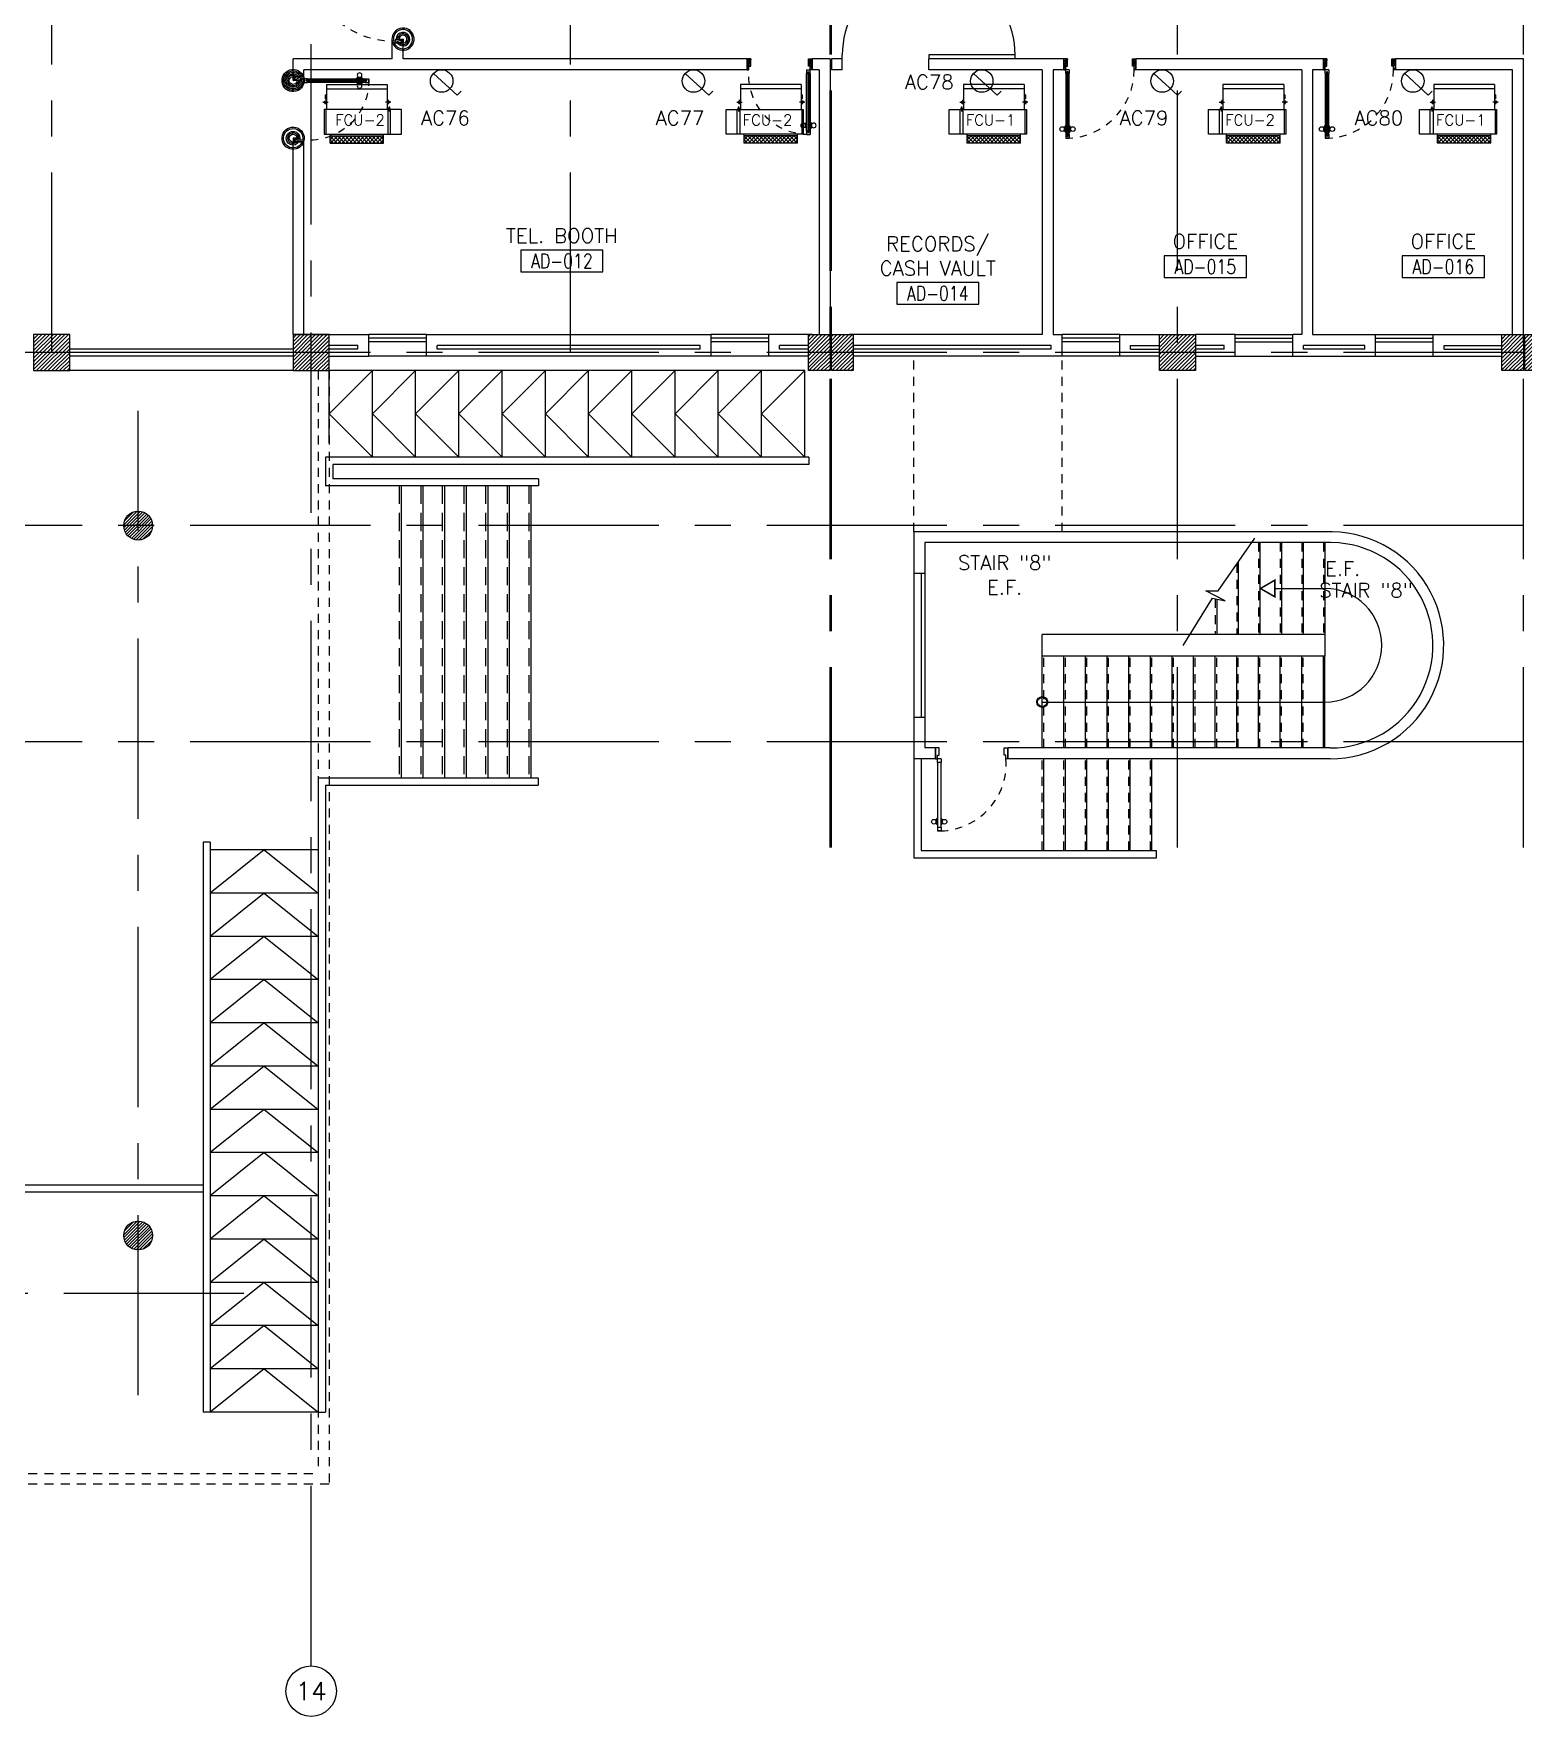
# Model space of a CAD drawing. Extents: x 417866.9 to 417960.2, y 43448 to 43538.2.
# Drawn here: x 417894.85 to 417915.52, y 43447.95 to 43471.3 of the extents above; entities that cross this region are included whole.
import ezdxf
from ezdxf.enums import TextEntityAlignment as Align

# ---------------------------------------------------------------- set-up
doc = ezdxf.new("R2010")
doc.units = 0
doc.header["$MEASUREMENT"] = 0
for name, pattern in [('CENTERX2', [4, 2.5, -0.5, 0.5, -0.5]), ('HIDDEN', [0.375, 0.25, -0.125]), ('HIDDEN2', [0.1875, 0.125, -0.0625])]:
    doc.linetypes.add(name, pattern=pattern)
doc.layers.get('0').update_dxf_attribs({"color": 11, "linetype": 'CONTINUOUS'})
for name, color, linetype in [('AX-CR', 11, 'CONTINUOUS'), ('AX-TXT', 11, 'CONTINUOUS'), ('AXES', 11, 'CENTERX2'), ('CANOPY-LN', 11, 'CONTINUOUS'), ('COL', 11, 'CONTINUOUS'), ('DOOR', 11, 'CONTINUOUS'), ('E-SOCKETS', 4, 'CONTINUOUS'), ('FCU', 7, 'CONTINUOUS'), ('Handrail', 11, 'CONTINUOUS'), ('HAT', 11, 'CONTINUOUS'), ('HIDDEN', 11, 'HIDDEN2'), ('INSUL', 11, 'CONTINUOUS'), ('Ramb', 11, 'CONTINUOUS'), ('RM-BOX', 11, 'CONTINUOUS'), ('RM-NAME', 11, 'CONTINUOUS'), ('RM-NO', 11, 'CONTINUOUS'), ('SCD', 2, 'CONTINUOUS'), ('SHAFT', 11, 'CONTINUOUS'), ('Step', 11, 'CONTINUOUS'), ('STR', 11, 'CONTINUOUS'), ('WALL', 11, 'CONTINUOUS'), ('WIN', 11, 'CONTINUOUS')]:
    doc.layers.add(name, color=color, linetype=linetype)
doc.styles.add('ROMANS', font='ROMANS.shx', dxfattribs={"width": 0.6})

# ---------------------------------------------------------------- blocks, each defined once
blk = doc.blocks.new('COL50')
at = {"layer": 'COL'}
blk.add_lwpolyline([(-250, 250), (-250, -250), (250, -250), (250, 250)], close=True, dxfattribs=at)
blk = doc.blocks.new('*X59')
at = {"color": 0}
for p, q in [((84179, 10675), (84665, 11161)), ((84179, 10729), (84612, 11161)), ((84179, 10782), (84559, 11161)), ((84179, 10835), (84506, 11161)), ((84179, 10888), (84453, 11161)), ((84179, 10941), (84400, 11161)), ((84179, 10994), (84347, 11161)), ((84179, 11047), (84294, 11161)), ((84179, 11100), (84240, 11161)), ((84179, 11153), (84187, 11161)), ((84218, 10661), (84679, 11122)), ((84271, 10661), (84679, 11069)), ((84324, 10661), (84679, 11016)), ((84377, 10661), (84679, 10963)), ((84430, 10661), (84679, 10910)), ((84483, 10661), (84679, 10857)), ((84536, 10661), (84679, 10804)), ((84589, 10661), (84679, 10751)), ((84642, 10661), (84679, 10698))]:
    blk.add_line(p, q, dxfattribs=at)
blk = doc.blocks.new('*X98')
at = {"color": 0}
for p, q in [((203889, 10689), (204360, 11161)), ((203889, 10742), (204307, 11161)), ((203889, 10795), (204254, 11161)), ((203889, 10848), (204201, 11161)), ((203889, 10901), (204148, 11161)), ((203889, 10954), (204095, 11161)), ((203889, 11008), (204042, 11161)), ((203889, 11061), (203989, 11161)), ((203889, 11114), (203936, 11161)), ((203913, 10661), (204389, 11136)), ((203966, 10661), (204389, 11083)), ((204019, 10661), (204389, 11030)), ((204072, 10661), (204389, 10977)), ((204125, 10661), (204389, 10924)), ((204178, 10661), (204389, 10871)), ((204231, 10661), (204389, 10818)), ((204285, 10661), (204389, 10765)), ((204338, 10661), (204389, 10712))]:
    blk.add_line(p, q, dxfattribs=at)
blk = doc.blocks.new('*X124')
at = {"color": 0}
for p, q in [((215909, 10671), (216399, 11161)), ((215909, 10724), (216346, 11161)), ((215909, 10777), (216293, 11161)), ((215909, 10830), (216240, 11161)), ((215909, 10883), (216187, 11161)), ((215909, 10936), (216134, 11161)), ((215909, 10989), (216081, 11161)), ((215909, 11042), (216028, 11161)), ((215909, 11095), (215974, 11161)), ((215909, 11148), (215921, 11161)), ((215952, 10661), (216409, 11118)), ((216005, 10661), (216409, 11065)), ((216058, 10661), (216409, 11012)), ((216111, 10661), (216409, 10959)), ((216164, 10661), (216409, 10906)), ((216217, 10661), (216409, 10853)), ((216270, 10661), (216409, 10800)), ((216323, 10661), (216409, 10747)), ((216376, 10661), (216409, 10694))]:
    blk.add_line(p, q, dxfattribs=at)
blk = doc.blocks.new('DOOR100')
at = {"layer": 'DOOR', "color": 7, "linetype": 'ByBlock'}
for p, q in [((-91, 1205), (-91, 1140)), ((-82, 1205), (-91, 1205)), ((-82, 1128), (-82, 1218)), ((-75, 1218), (-82, 1218)), ((-82, 1205), (-82, 1140)), ((-75, 1250), (-75, 1300)), ((-75, 1300), (-25, 1300)), ((-25, 1300), (-75, 1300)), ((-58, 1250), (-75, 1250)), ((-58, 1250), (-58, 1270)), ((-42, 1270), (-58, 1270)), ((-42, 1250), (-42, 1270)), ((-25, 1250), (-42, 1250)), ((-25, 1250), (-25, 1300)), ((-25, 1218), (-18, 1218)), ((-18, 1128), (-18, 1218)), ((-18, 1205), (-18, 1140)), ((-18, 1205), (-9, 1205)), ((-9, 1205), (-9, 1140)), ((-82, 1140), (-91, 1140)), ((-75, 1128), (-82, 1128)), ((-25, 1128), (-18, 1128)), ((-18, 1140), (-9, 1140)), ((-1200, 0), (-1200, 150)), ((-1200, 150), (-1175, 150)), ((-1200, 150), (-1200, 0)), ((-1150, 0), (-1200, 114)), ((-1150, 0), (-1200, 40)), ((-1150, 0), (-1200, 0)), ((-1175, 150), (-1175, 100)), ((-1175, 100), (-1150, 100)), ((-1150, 0), (-1163, 100)), ((-1150, 100), (-1150, 0)), ((-75, 200), (-58, 200)), ((-75, 150), (-75, 200)), ((-75, 150), (-25, 150)), ((-58, 200), (-58, 180)), ((-58, 180), (-42, 180)), ((-50, 0), (0, 114)), ((-50, 100), (-50, 0)), ((-50, 0), (-37, 100)), ((-25, 100), (-50, 100)), ((-50, 0), (0, 40)), ((-50, 0), (0, 0)), ((-42, 200), (-25, 200)), ((-42, 180), (-42, 200)), ((-25, 200), (-25, 150)), ((0, 150), (-25, 150)), ((-25, 150), (-25, 100)), ((0, 0), (0, 150)), ((0, 150), (0, 0))]:
    blk.add_line(p, q, dxfattribs=at)
at = {"layer": 'DOOR', "linetype": 'ByBlock'}
for p, q in [((-75, 1250), (-75, 200)), ((-58, 200), (-58, 1250)), ((-42, 200), (-42, 1250)), ((-25, 200), (-25, 1250))]:
    blk.add_line(p, q, dxfattribs=at)
at = {"layer": 'DOOR', "color": 7, "linetype": 'ByBlock'}
for centre in [(-124, 1173), (24, 1173)]:
    blk.add_circle(centre, 32.4, dxfattribs=at)
at = {"layer": 'DOOR', "linetype": 'HIDDEN', "ltscale": 0.5}
blk.add_arc((-25, 150), 1150, 90, 180, dxfattribs=at)
at = {"layer": 'DOOR', "color": 7, "linetype": 'ByBlock'}
for centre, radius, start, end in [((-1150, 0), 154, 103.7142, 108.8947), ((-1150, 0), 134, 100.72, 111.8402), ((-1150, 0), 94.4, 90, 121.9818), ((-1150, 0), 74.4, 90, 132.2236), ((-1150, 0), 54.4, 90, 156.7926), ((-1150, 0), 34.4, 90, 180), ((-1150, 0), 14.4, 90, 180), ((-50, 0), 94.4, 58.0182, 90), ((-50, 0), 74.4, 47.7764, 90), ((-50, 0), 54.4, 23.2074, 90), ((-50, 0), 34.4, 0, 90), ((-50, 0), 14.4, 0, 90), ((-50, 0), 134, 68.1598, 79.28), ((-50, 0), 114, 64.0838, 77.3774), ((-50, 0), 154, 71.1053, 76.2858)]:
    blk.add_arc(centre, radius, start, end, dxfattribs=at)
blk = doc.blocks.new('A$C49F1192B')
at = {"layer": 'DOOR', "color": 0, "linetype": 'ByBlock', "xscale": -1, "rotation": 270}
blk.add_blockref('DOOR100', (0, 1200), dxfattribs=at)
blk = doc.blocks.new('RM1')
at = {"layer": 'RM-BOX'}
blk.add_lwpolyline([(570, -200), (-570, -200), (-570, -500), (570, -500)], close=True, dxfattribs=at)
at = {"layer": 'RM-NAME', "style": 'ROMANS'}
for tag, p in [('ROOMNAME1', (0, 324)), ('ROOMNAME2', (0, 0))]:
    blk.add_attdef(tag, text='', height=200, dxfattribs=at).set_placement(p, align=Align.MIDDLE)
at = {"layer": 'RM-NO', "style": 'ROMANS', "width": 0.8}
blk.add_attdef('ROOMNO', text='', height=200, dxfattribs=at).set_placement((0, -350), align=Align.MIDDLE)
blk = doc.blocks.new('A$C54856EB4')
at = {"layer": 'DOOR'}
for p, q in [((1200, 50), (0, 50)), ((0, 50), (0, 0)), ((0, 0), (1200, 0)), ((1200, 0), (1200, 50))]:
    blk.add_line(p, q, dxfattribs=at)
blk = doc.blocks.new('DOOR90')
at = {"layer": 'DOOR', "color": 7, "linetype": 'ByBlock'}
for p, q in [((-150, 0), (0, 0)), ((-150, 0), (-150, -25)), ((0, -50), (-114, 0)), ((0, -50), (-40, 0)), ((0, -50), (0, 0)), ((-1000, -25), (-1050, -25)), ((-1050, -75), (-1050, -25)), ((-1050, -25), (-1050, -75)), ((-1000, -75), (-1050, -75)), ((-1000, -42), (-1020, -42)), ((-1020, -42), (-1020, -58)), ((-1000, -58), (-1020, -58)), ((-1000, -25), (-1000, -42)), ((-1000, -58), (-1000, -75)), ((-878, -18), (-968, -18)), ((-968, -25), (-968, -18)), ((-968, -75), (-968, -82)), ((-878, -82), (-968, -82)), ((-955, -9), (-890, -9)), ((-955, -18), (-955, -9)), ((-955, -18), (-890, -18)), ((-955, -82), (-890, -82)), ((-955, -82), (-955, -91)), ((-955, -91), (-890, -91)), ((-890, -18), (-890, -9)), ((-890, -82), (-890, -91)), ((-878, -25), (-878, -18)), ((-878, -75), (-878, -82)), ((-200, -25), (-150, -25)), ((-200, -42), (-200, -25)), ((-180, -42), (-200, -42)), ((-200, -58), (-180, -58)), ((-200, -75), (-200, -58)), ((-150, -75), (-200, -75)), ((-180, -58), (-180, -42)), ((-150, -25), (-100, -25)), ((-150, -75), (-150, -25)), ((-100, -25), (-100, -50)), ((0, -50), (-100, -37)), ((-100, -50), (0, -50)), ((-150, -875), (-100, -875)), ((-150, -900), (-150, -875)), ((-150, -900), (0, -900)), ((0, -900), (-150, -900)), ((0, -850), (-114, -900)), ((-100, -875), (-100, -850)), ((0, -850), (-100, -863)), ((-100, -850), (0, -850)), ((0, -850), (-40, -900)), ((0, -850), (0, -900))]:
    blk.add_line(p, q, dxfattribs=at)
at = {"layer": 'DOOR', "linetype": 'ByBlock'}
for p, q in [((-200, -25), (-1000, -25)), ((-200, -42), (-1000, -42)), ((-200, -58), (-1000, -58)), ((-1000, -75), (-200, -75))]:
    blk.add_line(p, q, dxfattribs=at)
at = {"layer": 'DOOR', "color": 7, "linetype": 'ByBlock'}
for centre in [(-923, 24), (-923, -124)]:
    blk.add_circle(centre, 32.4, dxfattribs=at)
for centre, radius, start, end in [((0, -50), 154, 161.1053, 166.2858), ((0, -50), 94.4, 148.0182, 180), ((0, -50), 134, 158.1598, 169.28), ((0, -50), 114, 154.0838, 167.3774), ((0, -50), 74.4, 137.7764, 180), ((0, -50), 54.4, 113.2074, 180), ((0, -50), 34.4, 90, 180), ((0, -50), 14.4, 90, 180), ((0, -850), 154, 193.7142, 198.8947), ((0, -850), 134, 190.72, 201.8402), ((0, -850), 94.4, 180, 211.9818), ((0, -850), 74.4, 180, 222.2236), ((0, -850), 54.4, 180, 246.7926), ((0, -850), 34.4, 180, 270), ((0, -850), 14.4, 180, 270)]:
    blk.add_arc(centre, radius, start, end, dxfattribs=at)
at = {"layer": 'DOOR', "linetype": 'HIDDEN', "ltscale": 0.5}
blk.add_arc((-222, -50), 828, 178.2701, 275.003, dxfattribs=at)
blk = doc.blocks.new('AXU')
at = {"layer": 'AX-CR'}
blk.add_circle((0, 350), 350, dxfattribs=at)
at = {"layer": 'AX-TXT', "style": 'ROMANS'}
blk.add_attdef('AX', text='', height=250, dxfattribs=at).set_placement((0, 350), align=Align.MIDDLE)
blk = doc.blocks.new('C-300')
at = {"layer": 'HAT', "linetype": 'ByBlock', "ltscale": 0.3}
h = blk.add_hatch(dxfattribs=at)
h.set_pattern_fill('ANSI31', color=8, scale=300, style=0)
h.set_pattern_definition([(45, (-258496.182, -82361.005), (-26.5165043, 26.5165043), [])])
h.paths.add_polyline_path([(300, 500), (0, 500), (0, 250), (300, 250)])
h.paths.add_polyline_path([(300, 250), (0, 250), (0, 0), (300, 0)])
at = {"layer": 'COL'}
blk.add_lwpolyline([(0, 500), (300, 500), (300, 0), (0, 0)], close=True, dxfattribs=at)
blk = doc.blocks.new('C-300A')
at = {"layer": 'SHAFT', "color": 6, "linetype": 'ByBlock', "ltscale": 0.3}
for p in [(-300, 0), (20, 0)]:
    blk.add_blockref('C-300', p, dxfattribs=at)
blk = doc.blocks.new('DOOR1000')
at = {"layer": 'DOOR', "color": 7, "linetype": 'ByBlock'}
for p, q in [((-150, 0), (0, 0)), ((-150, 0), (-150, -25)), ((0, -50), (-114, 0)), ((0, -50), (-40, 0)), ((0, -50), (0, 0)), ((-1100, -25), (-1100, -75)), ((-1100, -75), (-1100, -25)), ((-1050, -25), (-1100, -25)), ((-1050, -75), (-1100, -75)), ((-1070, -42), (-1070, -58)), ((-1050, -42), (-1070, -42)), ((-1050, -58), (-1070, -58)), ((-1050, -25), (-1050, -42)), ((-1050, -58), (-1050, -75)), ((-1018, -25), (-1018, -18)), ((-928, -18), (-1018, -18)), ((-1018, -75), (-1018, -82)), ((-928, -82), (-1018, -82)), ((-1005, -18), (-1005, -9)), ((-1005, -9), (-940, -9)), ((-1005, -18), (-940, -18)), ((-1005, -82), (-1005, -91)), ((-1005, -82), (-940, -82)), ((-1005, -91), (-940, -91)), ((-940, -18), (-940, -9)), ((-940, -82), (-940, -91)), ((-928, -25), (-928, -18)), ((-928, -75), (-928, -82)), ((-200, -25), (-150, -25)), ((-200, -42), (-200, -25)), ((-180, -42), (-200, -42)), ((-200, -58), (-180, -58)), ((-200, -75), (-200, -58)), ((-150, -75), (-200, -75)), ((-180, -58), (-180, -42)), ((-150, -25), (-100, -25)), ((-150, -75), (-150, -25)), ((-100, -25), (-100, -50)), ((0, -50), (-100, -37)), ((-100, -50), (0, -50)), ((-150, -975), (-100, -975)), ((-150, -1000), (-150, -975)), ((-150, -1000), (0, -1000)), ((0, -1000), (-150, -1000)), ((0, -950), (-114, -1000)), ((-100, -975), (-100, -950)), ((0, -950), (-100, -963)), ((-100, -950), (0, -950)), ((0, -950), (-40, -1000)), ((0, -950), (0, -1000))]:
    blk.add_line(p, q, dxfattribs=at)
at = {"layer": 'DOOR', "linetype": 'ByBlock'}
for p, q in [((-200, -25), (-1050, -25)), ((-200, -42), (-1050, -42)), ((-200, -58), (-1050, -58)), ((-1050, -75), (-200, -75))]:
    blk.add_line(p, q, dxfattribs=at)
at = {"layer": 'DOOR', "color": 7, "linetype": 'ByBlock'}
for centre in [(-973, 24), (-973, -124)]:
    blk.add_circle(centre, 32.4, dxfattribs=at)
for centre, radius, start, end in [((0, -50), 154, 161.1053, 166.2858), ((0, -50), 94.4, 148.0182, 180), ((0, -50), 134, 158.1598, 169.28), ((0, -50), 114, 154.0838, 167.3774), ((0, -50), 74.4, 137.7764, 180), ((0, -50), 54.4, 113.2074, 180), ((0, -50), 34.4, 90, 180), ((0, -50), 14.4, 90, 180), ((0, -950), 154, 193.7142, 198.8947), ((0, -950), 134, 190.72, 201.8402), ((0, -950), 94.4, 180, 211.9818), ((0, -950), 74.4, 180, 222.2236), ((0, -950), 54.4, 180, 246.7926), ((0, -950), 34.4, 180, 270), ((0, -950), 14.4, 180, 270)]:
    blk.add_arc(centre, radius, start, end, dxfattribs=at)
at = {"layer": 'DOOR', "linetype": 'HIDDEN', "ltscale": 0.5}
blk.add_arc((-150, -25), 950, 180, 270, dxfattribs=at)
blk = doc.blocks.new('STL-DR')
at = {"layer": 'DOOR', "color": 0, "linetype": 'ByBlock'}
for p, q in [((50, 0), (0, 0)), ((0, -150), (0, 0)), ((50, -100), (50, 0)), ((0, -150), (25, -150)), ((25, -100), (50, -100)), ((25, -150), (25, -100)), ((75, -150), (25, -150)), ((25, -200), (25, -150)), ((75, -200), (25, -200)), ((75, -150), (75, -200)), ((950, -100), (950, 0)), ((950, 0), (1000, 0)), ((975, -100), (950, -100)), ((975, -150), (975, -100)), ((1000, -150), (975, -150)), ((1000, 0), (1000, -150)), ((18, -990), (9, -990)), ((9, -1055), (9, -990)), ((18, -1055), (9, -1055)), ((18, -978), (18, -1068)), ((25, -978), (18, -978)), ((18, -1055), (18, -990)), ((25, -1068), (18, -1068)), ((25, -1100), (75, -1100)), ((25, -1100), (25, -1150)), ((25, -1150), (75, -1150)), ((75, -1150), (25, -1150)), ((75, -978), (82, -978)), ((75, -1068), (82, -1068)), ((75, -1100), (75, -1150)), ((82, -978), (82, -1068)), ((82, -990), (91, -990)), ((82, -1055), (82, -990)), ((82, -1055), (91, -1055)), ((91, -1055), (91, -990))]:
    blk.add_line(p, q, dxfattribs=at)
at = {"layer": 'DOOR', "linetype": 'ByBlock'}
for p, q in [((25, -200), (25, -1100)), ((75, -1100), (75, -200))]:
    blk.add_line(p, q, dxfattribs=at)
at = {"layer": 'DOOR', "color": 0, "linetype": 'ByBlock'}
for centre in [(-24, -1023), (124, -1023)]:
    blk.add_circle(centre, 32.4, dxfattribs=at)
at = {"layer": 'DOOR', "linetype": 'HIDDEN', "ltscale": 0.5}
blk.add_arc((50, -223), 928, 271.544, 4.4816, dxfattribs=at)
at = {"layer": 'WALL'}
for p, q in [((0, 0), (0, -150)), ((0, 0), (0, -150)), ((1000, 0), (1000, -150))]:
    blk.add_line(p, q, dxfattribs=at)
blk = doc.blocks.new('*X226')
at = {"color": 0}
for p, q in [((16890, -2467), (16943, -2414)), ((16890, -2520), (16990, -2420)), ((16990, -2565), (16890, -2465)), ((16890, -2573), (16990, -2473)), ((16990, -2619), (16890, -2519)), ((16890, -2626), (16990, -2526)), ((16990, -2512), (16892, -2414)), ((16990, -2459), (16945, -2414)), ((16990, -2672), (16890, -2572)), ((16890, -2679), (16990, -2579)), ((16990, -2725), (16890, -2625)), ((16890, -2732), (16990, -2632)), ((16990, -2778), (16890, -2678)), ((16890, -2785), (16990, -2685)), ((16990, -2831), (16890, -2731)), ((16890, -2838), (16990, -2738)), ((16990, -2884), (16890, -2784)), ((16890, -2891), (16990, -2791)), ((16990, -2937), (16890, -2837)), ((16890, -2944), (16990, -2844)), ((16990, -2990), (16890, -2890)), ((16890, -2997), (16990, -2897)), ((16990, -3043), (16890, -2943)), ((16890, -3050), (16990, -2950)), ((16990, -3096), (16890, -2996)), ((16890, -3103), (16990, -3003)), ((16990, -3149), (16890, -3049)), ((16944, -3155), (16890, -3102)), ((16892, -3155), (16990, -3056)), ((16945, -3155), (16990, -3109))]:
    blk.add_line(p, q, dxfattribs=at)
blk = doc.blocks.new('WHE06')
at = {"color": 2}
for p, q in [((242, 472), (242, 399)), ((689, 621), (346, 621)), ((346, 621), (346, 469)), ((689, 469), (689, 621)), ((60, -422), (60, 422)), ((212, 437), (269, 437)), ((232, 452), (232, 422)), ((232, 452), (252, 452)), ((252, 452), (252, 422)), ((305, 448), (373, 448)), ((321, 458), (321, 438)), ((321, 458), (346, 458)), ((321, 438), (346, 438)), ((346, 430), (689, 430)), ((811, 371), (689, 371)), ((711, -371), (711, 371)), ((811, -371), (811, 371)), ((142, -437), (142, -422)), ((142, -437), (197, -437)), ((197, -437), (197, -422)), ((221, -437), (269, -437)), ((232, -452), (232, -422)), ((232, -452), (252, -452)), ((242, -472), (242, -399)), ((252, -452), (252, -422)), ((346, -430), (689, -430)), ((811, -371), (689, -371))]:
    blk.add_line(p, q, dxfattribs=at)
at = {"color": 6}
for p, q in [((346, 469), (346, -451)), ((689, 469), (346, 469)), ((689, -451), (689, 469)), ((0, -422), (0, 422)), ((0, 422), (346, 422)), ((0, -422), (346, -422)), ((346, -451), (689, -451))]:
    blk.add_line(p, q, dxfattribs=at)
at = {"color": 2}
blk.add_blockref('*X226', (-16179, 2784), dxfattribs=at)

msp = doc.modelspace()

# ---------------------------------------------------------------- hatches: boundary and pattern name
at = {"layer": 'HAT'}
h = msp.add_hatch(dxfattribs=at)
h.set_pattern_fill('ANSI31', color=256, scale=0.24, style=0)
h.set_pattern_definition([(45, (417847.30438, 43429.566767), (-0.021213203, 0.021213203), [])])
h.paths.add_polyline_path([(417896.0966, 43464.4743), (417896.2966, 43464.4743), (417896.2966, 43464.6743, 0.4142136)])
h.paths.add_polyline_path([(417896.2966, 43464.6743), (417896.2966, 43464.4743), (417896.4966, 43464.4743, 0.4142136)])
h.paths.add_polyline_path([(417896.4966, 43464.4743), (417896.2966, 43464.4743), (417896.2966, 43464.2743, 0.4142136)])
h.paths.add_polyline_path([(417896.2966, 43464.4743), (417896.0966, 43464.4743, 0.4142136), (417896.2966, 43464.2743)])
h = msp.add_hatch(dxfattribs=at)
h.set_pattern_fill('ANSI31', color=256, scale=0.24, style=0)
h.set_pattern_definition([(45, (417847.30438, 43419.716767), (-0.021213203, 0.021213203), [])])
h.paths.add_polyline_path([(417896.0966, 43454.6243), (417896.2966, 43454.6243), (417896.2966, 43454.8243, 0.4142136)])
h.paths.add_polyline_path([(417896.2966, 43454.8243), (417896.2966, 43454.6243), (417896.4966, 43454.6243, 0.4142136)])
h.paths.add_polyline_path([(417896.4966, 43454.6243), (417896.2966, 43454.6243), (417896.2966, 43454.4243, 0.4142136)])
h.paths.add_polyline_path([(417896.2966, 43454.6243), (417896.0966, 43454.6243, 0.4142136), (417896.2966, 43454.4243)])

# ---------------------------------------------------------------- linework, layer by layer
for p, q in [((417911.2818, 43463.5709), (417911.7896, 43464.3022)), ((417911.1115, 43463.5709), (417911.2818, 43463.5709)), ((417911.3804, 43463.4305), (417911.1115, 43463.5709)), ((417910.7959, 43462.8104), (417911.205, 43463.4656)), ((417911.205, 43463.4656), (417911.3804, 43463.4305)), ((417912.7618, 43462.9643), (417908.8418, 43462.9643)), ((417908.8418, 43462.6643), (417908.8418, 43462.9643)), ((417912.7618, 43462.9643), (417912.7618, 43462.6643)), ((417912.7618, 43462.6643), (417908.8418, 43462.6643))]:
    msp.add_line(p, q)
at = {"layer": 'AXES'}
for p, q in [((417898.6966, 43448.6529), (417898.6966, 43537.5491)), ((417910.7166, 43460.01), (417910.7166, 43537.5491)), ((417905.8966, 43460.01), (417905.8966, 43537.1991)), ((417905.9166, 43460.01), (417905.9166, 43537.1991)), ((417915.5166, 43460.01), (417915.5166, 43537.1991)), ((417895.0966, 43466.8743), (417895.0966, 43525.6943)), ((417902.2966, 43466.8743), (417902.2966, 43525.6943)), ((417959.5194, 43466.8743), (417890.8966, 43466.8743)), ((417896.2966, 43452.4071), (417896.2966, 43466.069)), ((417959.5194, 43464.4743), (417881.2966, 43464.4743)), ((417959.5194, 43464.4743), (417889.6966, 43464.4743)), ((417959.5194, 43461.4743), (417887.8966, 43461.4743)), ((417959.5194, 43461.4743), (417887.8966, 43461.4743)), ((417879.2641, 43453.8243), (417897.852, 43453.8243))]:
    msp.add_line(p, q, dxfattribs=at)
at = {"layer": 'CANOPY-LN', "color": 8, "linetype": 'HIDDEN2'}
for p in [(417898.7966, 43466.6243), (417880.5966, 43451.3243)]:
    msp.add_line(p, (417898.7966, 43451.3243), dxfattribs=at)
at = {"layer": 'CANOPY-LN', "linetype": 'HIDDEN2'}
for p, q in [((417898.9466, 43466.6243), (417898.9466, 43451.1743)), ((417898.9466, 43451.1743), (417880.4466, 43451.1743))]:
    msp.add_line(p, q, dxfattribs=at)
at = {"layer": 'DOOR'}
msp.add_line((417906.0666, 43470.9493), (417906.0666, 43471.0066), dxfattribs=at)
at = {"layer": 'DOOR', "ltscale": 0.5}
msp.add_arc((417907.2659, 43471.0073), 1.1993, 359.96652, 180.03348, dxfattribs=at)
at = {"layer": 'E-SOCKETS'}
for p, q in [((417900.3938, 43470.7495), (417900.7217, 43470.4444)), ((417903.8887, 43470.7495), (417904.2165, 43470.4444)), ((417907.8868, 43470.7495), (417908.2147, 43470.4444)), ((417910.3914, 43470.7495), (417910.7193, 43470.4444)), ((417913.8688, 43470.7496), (417914.1967, 43470.4444)), ((417900.7217, 43470.4444), (417900.7762, 43470.5029)), ((417904.2165, 43470.4444), (417904.271, 43470.5029)), ((417908.2147, 43470.4444), (417908.2691, 43470.5029)), ((417910.7193, 43470.4444), (417910.7738, 43470.5029)), ((417914.1967, 43470.4444), (417914.2512, 43470.5029))]:
    msp.add_line(p, q, dxfattribs=at)
for centre in [(417900.5082, 43470.6431), (417904.003, 43470.6431), (417908.0012, 43470.6431), (417910.5058, 43470.6431), (417913.9832, 43470.6431)]:
    msp.add_circle(centre, 0.1562, dxfattribs=at)
at = {"layer": 'Handrail'}
for p, q in [((417905.5466, 43466.6243), (417898.9466, 43466.6243)), ((417905.6005, 43465.4243), (417898.8966, 43465.4243)), ((417898.8966, 43465.4243), (417898.8966, 43465.0243)), ((417898.9966, 43465.4243), (417898.9966, 43465.4243)), ((417905.6005, 43465.4243), (417905.6005, 43465.3243)), ((417905.6005, 43465.3243), (417898.9966, 43465.3243)), ((417898.9966, 43465.3243), (417898.9966, 43465.1243)), ((417901.8506, 43465.0243), (417898.8966, 43465.0243)), ((417901.8506, 43465.1243), (417898.9966, 43465.1243)), ((417901.8506, 43465.1243), (417901.8506, 43465.0243)), ((417907.0616, 43461.2393), (417907.0616, 43459.8643)), ((417907.1616, 43461.2393), (417907.1616, 43459.9643)), ((417898.7966, 43460.9743), (417901.8466, 43460.9743)), ((417898.7966, 43460.9743), (417898.7966, 43452.1743)), ((417901.8466, 43460.9743), (417901.8466, 43460.8743)), ((417898.8966, 43460.8743), (417901.8466, 43460.8743)), ((417898.8966, 43460.8743), (417898.8966, 43452.1743)), ((417897.1966, 43460.0831), (417897.1966, 43452.1743)), ((417897.2966, 43460.0831), (417897.1966, 43460.0831)), ((417897.2966, 43460.0831), (417897.2966, 43452.1743)), ((417907.0616, 43459.8643), (417910.4288, 43459.8643)), ((417907.1616, 43459.9643), (417910.4288, 43459.9643)), ((417910.4288, 43459.8643), (417910.4288, 43459.9643)), ((417897.1966, 43455.3243), (417894.1523, 43455.3243)), ((417897.1966, 43455.2243), (417894.2523, 43455.2243)), ((417897.2966, 43452.1743), (417897.1966, 43452.1743)), ((417898.7966, 43452.1743), (417898.8966, 43452.1743))]:
    msp.add_line(p, q, dxfattribs=at)
at = {"layer": 'HIDDEN'}
for p, q in [((417907.0616, 43464.3893), (417907.0616, 43466.8243)), ((417909.1166, 43464.3893), (417909.1166, 43466.8243))]:
    msp.add_line(p, q, dxfattribs=at)
at = {"layer": 'INSUL'}
for p, q in [((417899.3466, 43466.9743), (417898.9466, 43466.9743)), ((417899.3466, 43466.9243), (417898.9466, 43466.9243)), ((417899.3466, 43466.9243), (417899.3466, 43466.9743)), ((417904.0966, 43466.9743), (417900.4466, 43466.9743)), ((417900.4466, 43466.9243), (417900.4466, 43466.9743)), ((417904.0966, 43466.9243), (417900.4466, 43466.9243)), ((417904.0966, 43466.9243), (417904.0966, 43466.9743)), ((417905.1966, 43466.9243), (417905.1966, 43466.9743)), ((417905.5966, 43466.9743), (417905.1966, 43466.9743)), ((417905.5966, 43466.9243), (417905.1966, 43466.9243)), ((417908.9664, 43466.9743), (417906.2166, 43466.9743)), ((417908.9664, 43466.9243), (417906.2166, 43466.9243)), ((417908.9664, 43466.9243), (417908.9664, 43466.9743)), ((417910.0666, 43466.9243), (417910.0666, 43466.9743)), ((417910.0666, 43466.9743), (417910.4666, 43466.9743)), ((417910.0666, 43466.9243), (417910.4666, 43466.9243)), ((417911.3666, 43466.9743), (417910.9666, 43466.9743)), ((417911.3666, 43466.9243), (417910.9666, 43466.9243)), ((417911.3666, 43466.9243), (417911.3666, 43466.9743)), ((417912.4666, 43466.9243), (417912.4666, 43466.9743)), ((417913.3166, 43466.9743), (417912.4666, 43466.9743)), ((417913.3166, 43466.9243), (417912.4666, 43466.9243)), ((417913.3166, 43466.9243), (417913.3166, 43466.9743)), ((417914.4166, 43466.9743), (417915.2166, 43466.9743)), ((417914.4166, 43466.9243), (417914.4166, 43466.9743)), ((417914.4166, 43466.9243), (417915.2166, 43466.9243))]:
    msp.add_line(p, q, dxfattribs=at)
at = {"layer": 'Ramb'}
for p, q in [((417898.9466, 43465.6243), (417898.9466, 43466.6243)), ((417898.9466, 43466.0243), (417899.5466, 43466.6243)), ((417899.5466, 43465.4243), (417899.5466, 43466.6243)), ((417899.5466, 43466.0243), (417900.1466, 43466.6243)), ((417900.1466, 43465.4243), (417900.1466, 43466.6243)), ((417900.1466, 43466.0243), (417900.7466, 43466.6243)), ((417900.7466, 43465.4243), (417900.7466, 43466.6243)), ((417900.7466, 43466.0243), (417901.3466, 43466.6243)), ((417901.3466, 43465.4243), (417901.3466, 43466.6243)), ((417901.3466, 43466.0243), (417901.9466, 43466.6243)), ((417901.9466, 43465.4243), (417901.9466, 43466.6243)), ((417901.9466, 43466.0243), (417902.5466, 43466.6243)), ((417902.5466, 43465.4243), (417902.5466, 43466.6243)), ((417902.5466, 43466.0243), (417903.1466, 43466.6243)), ((417903.1466, 43465.4243), (417903.1466, 43466.6243)), ((417903.1466, 43466.0243), (417903.7466, 43466.6243)), ((417903.7466, 43465.4243), (417903.7466, 43466.6243)), ((417903.7466, 43466.0243), (417904.3466, 43466.6243)), ((417904.3466, 43465.4243), (417904.3466, 43466.6243)), ((417904.3466, 43466.0243), (417904.9466, 43466.6243)), ((417904.9466, 43465.4243), (417904.9466, 43466.6243)), ((417904.9466, 43466.0243), (417905.5466, 43466.6243)), ((417905.5466, 43465.4243), (417905.5466, 43466.6243)), ((417898.9466, 43466.0243), (417899.5466, 43465.4243)), ((417899.5466, 43466.0243), (417900.1466, 43465.4243)), ((417900.1466, 43466.0243), (417900.7466, 43465.4243)), ((417900.7466, 43466.0243), (417901.3466, 43465.4243)), ((417901.3466, 43466.0243), (417901.9466, 43465.4243)), ((417901.9466, 43466.0243), (417902.5466, 43465.4243)), ((417902.5466, 43466.0243), (417903.1466, 43465.4243)), ((417903.1466, 43466.0243), (417903.7466, 43465.4243)), ((417903.7466, 43466.0243), (417904.3466, 43465.4243)), ((417904.3466, 43466.0243), (417904.9466, 43465.4243)), ((417904.9466, 43466.0243), (417905.5466, 43465.4243)), ((417898.7966, 43459.9743), (417897.2966, 43459.9743)), ((417898.0466, 43459.9743), (417897.2966, 43459.3743)), ((417898.0466, 43459.9743), (417898.7966, 43459.3743)), ((417898.7966, 43459.3743), (417897.2966, 43459.3743)), ((417898.0466, 43459.3743), (417897.2966, 43458.7743)), ((417898.0466, 43459.3743), (417898.7966, 43458.7743)), ((417898.7966, 43458.7743), (417897.2966, 43458.7743)), ((417898.0466, 43458.7743), (417897.2966, 43458.1743)), ((417898.0466, 43458.7743), (417898.7966, 43458.1743)), ((417898.7966, 43458.1743), (417897.2966, 43458.1743)), ((417898.0466, 43458.1743), (417897.2966, 43457.5743)), ((417898.0466, 43458.1743), (417898.7966, 43457.5743)), ((417898.7966, 43457.5743), (417897.2966, 43457.5743)), ((417898.0466, 43457.5743), (417897.2966, 43456.9743)), ((417898.0466, 43457.5743), (417898.7966, 43456.9743)), ((417898.7966, 43456.9743), (417897.2966, 43456.9743)), ((417898.0466, 43456.9743), (417897.2966, 43456.3743)), ((417898.0466, 43456.9743), (417898.7966, 43456.3743)), ((417898.7966, 43456.3743), (417897.2966, 43456.3743)), ((417898.0466, 43456.3743), (417897.2966, 43455.7743)), ((417898.0466, 43456.3743), (417898.7966, 43455.7743)), ((417898.7966, 43455.7743), (417897.2966, 43455.7743)), ((417898.0466, 43455.7743), (417897.2966, 43455.1743)), ((417898.0466, 43455.7743), (417898.7966, 43455.1743)), ((417898.7966, 43455.1743), (417897.2966, 43455.1743)), ((417898.0466, 43455.1743), (417897.2966, 43454.5743)), ((417898.0466, 43455.1743), (417898.7966, 43454.5743)), ((417898.7966, 43454.5743), (417897.2966, 43454.5743)), ((417898.0466, 43454.5743), (417897.2966, 43453.9743)), ((417898.0466, 43454.5743), (417898.7966, 43453.9743)), ((417898.7966, 43453.9743), (417897.2966, 43453.9743)), ((417898.0466, 43453.9743), (417897.2966, 43453.3743)), ((417898.0466, 43453.9743), (417898.7966, 43453.3743)), ((417898.7966, 43453.3743), (417897.2966, 43453.3743)), ((417898.0466, 43453.3743), (417897.2966, 43452.7743)), ((417898.0466, 43453.3743), (417898.7966, 43452.7743)), ((417898.7966, 43452.7743), (417897.2966, 43452.7743)), ((417898.0466, 43452.7743), (417897.2966, 43452.1743)), ((417898.0466, 43452.7743), (417898.7966, 43452.1743)), ((417898.7966, 43452.1743), (417897.2966, 43452.1743))]:
    msp.add_line(p, q, dxfattribs=at)
at = {"layer": 'Step', "linetype": 'HIDDEN'}
for p, q in [((417899.9166, 43465.0243), (417899.9166, 43460.9743)), ((417900.2166, 43465.0243), (417900.2166, 43460.9743)), ((417900.5166, 43465.0243), (417900.5166, 43460.9743)), ((417900.8166, 43465.0243), (417900.8166, 43460.9743)), ((417901.1166, 43465.0243), (417901.1166, 43460.9743)), ((417901.4166, 43465.0243), (417901.4166, 43460.9743)), ((417901.7166, 43465.0243), (417901.7166, 43460.9743))]:
    msp.add_line(p, q, dxfattribs=at)
at = {"layer": 'Step'}
for p, q in [((417899.9466, 43465.0243), (417899.9466, 43460.9743)), ((417900.2466, 43465.0243), (417900.2466, 43460.9743)), ((417900.5466, 43465.0243), (417900.5466, 43460.9743)), ((417900.8466, 43465.0243), (417900.8466, 43460.9743)), ((417901.1466, 43465.0243), (417901.1466, 43460.9743)), ((417901.4466, 43465.0243), (417901.4466, 43460.9743)), ((417901.7466, 43465.0243), (417901.7466, 43460.9743))]:
    msp.add_line(p, q, dxfattribs=at)
at = {"layer": 'STR', "linetype": 'HIDDEN2'}
for p, q in [((417911.8418, 43464.2393), (417911.8418, 43462.9643)), ((417912.1418, 43464.2393), (417912.1418, 43462.9643)), ((417912.4418, 43464.2393), (417912.4418, 43462.9643)), ((417912.7418, 43464.2393), (417912.7418, 43462.9643)), ((417911.5418, 43463.9454), (417911.5418, 43462.9643)), ((417911.2418, 43463.4582), (417911.2418, 43462.9643)), ((417908.8618, 43461.3893), (417908.8618, 43462.6643)), ((417909.1618, 43461.3893), (417909.1618, 43462.6643)), ((417909.4618, 43461.3893), (417909.4618, 43462.6643)), ((417909.7618, 43461.3893), (417909.7618, 43462.6643)), ((417910.0618, 43461.3893), (417910.0618, 43462.6643)), ((417910.3618, 43461.3893), (417910.3618, 43462.6643)), ((417910.6618, 43461.3893), (417910.6618, 43462.6643)), ((417910.9618, 43461.3893), (417910.9618, 43462.6643)), ((417911.2618, 43461.3893), (417911.2618, 43462.6643)), ((417911.5618, 43461.3893), (417911.5618, 43462.6643)), ((417911.8618, 43461.3893), (417911.8618, 43462.6643)), ((417912.1618, 43461.3893), (417912.1618, 43462.6643)), ((417912.4618, 43461.3893), (417912.4618, 43462.6643)), ((417912.7418, 43461.3893), (417912.7418, 43462.6643)), ((417912.7618, 43461.3893), (417912.7618, 43462.6643)), ((417908.8418, 43459.9643), (417908.8418, 43461.2393)), ((417909.1418, 43459.9643), (417909.1418, 43461.2393)), ((417909.4418, 43459.9643), (417909.4418, 43461.2393)), ((417909.7418, 43459.9643), (417909.7418, 43461.2393)), ((417910.0418, 43459.9643), (417910.0418, 43461.2393)), ((417910.3418, 43459.9643), (417910.3418, 43461.2393))]:
    msp.add_line(p, q, dxfattribs=at)
at = {"layer": 'STR'}
for p, q in [((417911.8618, 43464.2393), (417911.8618, 43462.9643)), ((417912.1618, 43464.2393), (417912.1618, 43462.9643)), ((417912.4618, 43464.2393), (417912.4618, 43462.9643)), ((417912.7618, 43464.2393), (417912.7618, 43462.9643)), ((417911.5618, 43463.9742), (417911.5618, 43462.9643)), ((417912.0687, 43463.6018), (417912.7643, 43463.6018)), ((417911.2618, 43463.4542), (417911.2618, 43462.9643)), ((417908.8418, 43461.3893), (417908.8418, 43462.6643)), ((417909.1418, 43461.3893), (417909.1418, 43462.6643)), ((417909.4418, 43461.3893), (417909.4418, 43462.6643)), ((417909.7418, 43461.3893), (417909.7418, 43462.6643)), ((417910.0418, 43461.3893), (417910.0418, 43462.6643)), ((417910.3418, 43461.3893), (417910.3418, 43462.6643)), ((417910.6418, 43461.3893), (417910.6418, 43462.6643)), ((417910.9418, 43461.3893), (417910.9418, 43462.6643)), ((417911.2418, 43461.3893), (417911.2418, 43462.6643)), ((417911.5418, 43461.3893), (417911.5418, 43462.6643)), ((417911.8418, 43461.3893), (417911.8418, 43462.6643)), ((417912.1418, 43461.3893), (417912.1418, 43462.6643)), ((417912.4418, 43461.3893), (417912.4418, 43462.6643)), ((417912.7418, 43461.3893), (417912.7418, 43462.6643)), ((417912.7618, 43461.3893), (417912.7618, 43462.6643)), ((417908.8418, 43462.0268), (417912.7643, 43462.0268)), ((417908.8618, 43459.9643), (417908.8618, 43461.2393)), ((417909.1618, 43459.9643), (417909.1618, 43461.2393)), ((417909.4618, 43459.9643), (417909.4618, 43461.2393)), ((417909.7618, 43459.9643), (417909.7618, 43461.2393)), ((417910.0618, 43459.9643), (417910.0618, 43461.2393)), ((417910.3618, 43459.9643), (417910.3618, 43461.2393))]:
    msp.add_line(p, q, dxfattribs=at)
at = {"layer": 'STR', "const_width": 0.0215}
msp.add_lwpolyline([(417912.0687, 43463.4864), (417912.0687, 43463.7173), (417911.8687, 43463.6018)], close=True, dxfattribs=at)
at = {"layer": 'STR'}
for radius in [0.075, 0.065]:
    msp.add_circle((417908.8418, 43462.0268), radius, dxfattribs=at)
msp.add_arc((417912.7643, 43462.8143), 0.7875, 270, 90, dxfattribs=at)
at = {"layer": 'WALL'}
for p, q in [((417899.8216, 43470.9493), (417899.8216, 43471.1743)), ((417899.9716, 43471.1743), (417899.8216, 43471.1743)), ((417899.9716, 43470.9493), (417899.9716, 43471.1743)), ((417899.8216, 43470.9493), (417898.4466, 43470.9493)), ((417898.4466, 43470.6993), (417898.4466, 43470.9493)), ((417898.5966, 43470.6993), (417898.5966, 43470.7993)), ((417904.7466, 43470.7993), (417898.5966, 43470.7993)), ((417904.7466, 43470.9493), (417899.9716, 43470.9493)), ((417904.7466, 43470.7993), (417904.7466, 43470.9493)), ((417904.7466, 43470.7993), (417904.7466, 43470.9493)), ((417905.8966, 43470.9493), (417905.6466, 43470.9493)), ((417905.6466, 43470.9493), (417905.6466, 43470.7993)), ((417905.6466, 43470.7993), (417905.6466, 43470.9493)), ((417905.7466, 43470.7993), (417905.6466, 43470.7993)), ((417905.7466, 43470.7993), (417905.7466, 43467.1243)), ((417905.7466, 43470.7993), (417905.7466, 43469.9618)), ((417905.8966, 43470.9493), (417905.8966, 43467.1243)), ((417905.8966, 43470.7993), (417905.8966, 43469.9618)), ((417905.9166, 43470.9493), (417905.9166, 43470.7993)), ((417906.0666, 43470.9493), (417905.9166, 43470.9493)), ((417906.0666, 43470.7993), (417905.9166, 43470.7993)), ((417906.0666, 43470.7993), (417906.0666, 43470.9493)), ((417909.1416, 43470.9493), (417907.2666, 43470.9493)), ((417907.2666, 43470.7993), (417907.2666, 43470.9493)), ((417908.8416, 43470.7993), (417907.2666, 43470.7993)), ((417908.8416, 43470.7993), (417908.8416, 43467.1243)), ((417908.9916, 43470.7993), (417908.9916, 43467.1243)), ((417909.1416, 43470.7993), (417908.9916, 43470.7993)), ((417909.1416, 43470.7993), (417909.1416, 43470.9493)), ((417912.7416, 43470.9493), (417910.1416, 43470.9493)), ((417910.1416, 43470.7993), (417910.1416, 43470.9493)), ((417912.4416, 43470.7993), (417910.1416, 43470.7993)), ((417912.4416, 43470.7993), (417912.4416, 43467.1243)), ((417912.5916, 43470.7993), (417912.5916, 43467.1243)), ((417912.7416, 43470.7993), (417912.5916, 43470.7993)), ((417912.7416, 43470.7993), (417912.7416, 43470.9493)), ((417915.5166, 43470.9493), (417913.7416, 43470.9493)), ((417913.7416, 43470.7993), (417913.7416, 43470.9493)), ((417915.3666, 43470.7993), (417913.7416, 43470.7993)), ((417915.3666, 43467.1243), (417915.3666, 43470.7993)), ((417915.5166, 43467.1243), (417915.5166, 43470.9493)), ((417898.5966, 43470.6993), (417898.4466, 43470.6993)), ((417898.4466, 43470.6993), (417898.5966, 43470.6993)), ((417898.4466, 43467.1243), (417898.4466, 43469.7993)), ((417898.5966, 43469.7993), (417898.4466, 43469.7993)), ((417898.4466, 43469.7993), (417898.5927, 43469.7993)), ((417898.5966, 43467.1243), (417898.5966, 43469.7993)), ((417898.4466, 43467.1243), (417899.4966, 43467.1243)), ((417899.4966, 43466.8243), (417899.4966, 43467.1243)), ((417900.2966, 43467.1243), (417904.2466, 43467.1243)), ((417900.2966, 43466.8243), (417900.2966, 43467.1243)), ((417904.2466, 43466.8243), (417904.2466, 43467.1243)), ((417905.0466, 43466.8243), (417905.0466, 43467.1243)), ((417905.6466, 43467.1243), (417905.0466, 43467.1243)), ((417908.8416, 43467.1243), (417906.1666, 43467.1243)), ((417908.9916, 43467.1243), (417909.1166, 43467.1243)), ((417909.1166, 43466.8243), (417909.1166, 43467.1243)), ((417909.9166, 43466.8243), (417909.9166, 43467.1243)), ((417909.9166, 43467.1243), (417910.4666, 43467.1243)), ((417911.5166, 43467.1243), (417910.9666, 43467.1243)), ((417911.5166, 43466.8243), (417911.5166, 43467.1243)), ((417912.3166, 43466.8243), (417912.3166, 43467.1243)), ((417912.4416, 43467.1243), (417912.3166, 43467.1243)), ((417912.5916, 43467.1243), (417913.4666, 43467.1243)), ((417913.4666, 43466.8243), (417913.4666, 43467.1243)), ((417914.2666, 43467.1243), (417915.2666, 43467.1243)), ((417914.2666, 43466.8243), (417914.2666, 43467.1243)), ((417898.9466, 43466.8243), (417899.4966, 43466.8243)), ((417904.2466, 43466.8243), (417900.2966, 43466.8243)), ((417905.5966, 43466.8243), (417905.0466, 43466.8243)), ((417909.1166, 43466.8243), (417906.2166, 43466.8243)), ((417910.4666, 43466.8243), (417909.9166, 43466.8243)), ((417910.9666, 43466.8243), (417911.5166, 43466.8243)), ((417912.3166, 43466.8243), (417913.4666, 43466.8243)), ((417914.2666, 43466.8243), (417915.2166, 43466.8243)), ((417912.8372, 43464.3893), (417907.0616, 43464.3893)), ((417907.0616, 43464.3893), (417907.0616, 43463.8143)), ((417912.8372, 43464.2393), (417907.2116, 43464.2393)), ((417907.2116, 43464.2393), (417907.2116, 43463.8143)), ((417907.0616, 43463.8143), (417907.2116, 43463.8143)), ((417907.0616, 43461.8143), (417907.2116, 43461.8143)), ((417907.0616, 43461.8143), (417907.0616, 43461.2393)), ((417907.2116, 43461.8143), (417907.2116, 43461.3893)), ((417907.3616, 43461.2393), (417907.0616, 43461.2393)), ((417907.3616, 43461.3893), (417907.2116, 43461.3893)), ((417907.3616, 43461.2393), (417907.3616, 43461.3893)), ((417912.8372, 43461.3893), (417908.3616, 43461.3893)), ((417908.3616, 43461.2393), (417908.3616, 43461.3893)), ((417912.8372, 43461.2393), (417908.3616, 43461.2393))]:
    msp.add_line(p, q, dxfattribs=at)
for centre in [(417896.2966, 43464.4743), (417896.2966, 43454.6243)]:
    msp.add_circle(centre, 0.2, dxfattribs=at)
for radius, end in [(1.575, 92.74162), (1.425, 93.03045)]:
    msp.add_arc((417912.8372, 43462.8143), radius, 269.99997, end, dxfattribs=at)
at = {"layer": 'WIN'}
for p, q in [((417900.2966, 43467.1243), (417899.4966, 43467.1243)), ((417900.2966, 43467.0743), (417899.4966, 43467.0743)), ((417905.0466, 43467.1243), (417904.2466, 43467.1243)), ((417905.0466, 43467.0743), (417904.2466, 43467.0743)), ((417909.9166, 43467.1243), (417909.1166, 43467.1243)), ((417909.9166, 43467.0743), (417909.1166, 43467.0743)), ((417911.5166, 43467.1243), (417912.3166, 43467.1243)), ((417911.5166, 43467.0743), (417912.3166, 43467.0743)), ((417913.4666, 43467.1243), (417914.2666, 43467.1243)), ((417913.4666, 43467.0743), (417914.2666, 43467.0743)), ((417898.4466, 43466.9243), (417895.3466, 43466.9243)), ((417898.4466, 43466.8743), (417895.3466, 43466.8743)), ((417898.4466, 43466.8243), (417895.3466, 43466.8243)), ((417900.2966, 43467.0243), (417899.4966, 43467.0243)), ((417900.2966, 43466.8243), (417899.4966, 43466.8243)), ((417905.0466, 43467.0243), (417904.2466, 43467.0243)), ((417905.0466, 43466.8243), (417904.2466, 43466.8243)), ((417909.9166, 43467.0243), (417909.1166, 43467.0243)), ((417909.9166, 43466.8243), (417909.1166, 43466.8243)), ((417911.5166, 43467.0243), (417912.3166, 43467.0243)), ((417911.5166, 43466.8243), (417912.3166, 43466.8243)), ((417913.4666, 43467.0243), (417914.2666, 43467.0243)), ((417913.4666, 43466.8243), (417914.2666, 43466.8243)), ((417898.4466, 43466.6243), (417895.3466, 43466.6243)), ((417907.0616, 43463.8143), (417907.0616, 43461.8143)), ((417907.1616, 43463.8143), (417907.1616, 43461.8143)), ((417907.2116, 43463.8143), (417907.2116, 43461.8143))]:
    msp.add_line(p, q, dxfattribs=at)

# ---------------------------------------------------------------- block references
at = {"layer": 'AXES', "xscale": 0.001000000047497451, "yscale": 0.0009999999892897904, "zscale": 0.001}
msp.add_blockref('AXU', (417898.6966, 43447.9529), dxfattribs=at).add_auto_attribs({'AX': '14'})
at = {"layer": 'COL', "yscale": 0.0009999999892897904, "zscale": 0.001}
for p, xscale in [((417895.0966, 43466.8743), 0.001000000047497451), ((417898.6966, 43466.8743), 0.001000000047497451), ((417910.7166, 43466.8743), -0.001000000047497451)]:
    msp.add_blockref('COL50', p, dxfattribs=dict(at, xscale=xscale))
at = {"layer": 'COL', "linetype": 'ByBlock', "xscale": 0.001000000047497451, "yscale": 0.0009999999892897904, "zscale": 0.001}
for p in [(417905.8966, 43466.6243), (417915.5166, 43466.6243)]:
    msp.add_blockref('C-300A', p, dxfattribs=at)
at = {"layer": 'DOOR', "color": 0, "xscale": -0.001000000047497451, "yscale": 0.0009999999892897904, "zscale": 0.001}
for name, p in [('A$C49F1192B', (417899.9716, 43471.1743)), ('DOOR90', (417898.4466, 43470.6993))]:
    msp.add_blockref(name, p, dxfattribs=at)
at = {"layer": 'DOOR', "xscale": 0.001000000047497451, "yscale": 0.0009999999892897904, "zscale": 0.001}
msp.add_blockref('A$C54856EB4', (417907.2666, 43470.9566), dxfattribs=at)
at = {"layer": 'DOOR', "color": 0, "xscale": -0.0009999999892897904, "yscale": 0.0009999999892897904, "zscale": 0.001, "rotation": 270}
msp.add_blockref('DOOR90', (417905.6466, 43470.9493), dxfattribs=at)
at = {"layer": 'DOOR', "xscale": 0.0009999999892897904, "yscale": 0.0009999999892897904, "zscale": 0.001, "rotation": 90}
for p in [(417909.1416, 43470.9493), (417912.7416, 43470.9493)]:
    msp.add_blockref('DOOR1000', p, dxfattribs=at)
at = {"layer": 'DOOR', "color": 1, "xscale": 0.001000000047497451, "yscale": 0.0009999999892897904, "zscale": 0.001}
msp.add_blockref('STL-DR', (417907.3616, 43461.3893), dxfattribs=at)
at = {"layer": 'FCU', "xscale": 0.001000002026557922, "yscale": 0.001000002026557922, "zscale": 0.001, "rotation": 270}
msp.add_blockref('WHE06', (417899.3302, 43470.5926), dxfattribs=at)
at = {"layer": 'FCU', "extrusion": (0, 0, -1), "xscale": 0.001000002026557922, "yscale": 0.001000002026557922, "zscale": -0.001, "rotation": 270}
for p in [(-417905.0749, 43470.5926), (-417908.1699, 43470.5926), (-417911.7699, 43470.5926), (-417914.6949, 43470.5926)]:
    msp.add_blockref('WHE06', p, dxfattribs=at)
at = {"layer": 'HAT', "xscale": 0.001000000047497451, "yscale": 0.0009999999892897904, "zscale": 0.001}
for p, values in [((417902.1759, 43468.4961), {'ROOMNO': 'AD-012', 'ROOMNAME2': 'TEL. BOOTH'}), ((417907.3913, 43468.0458), {'ROOMNO': 'AD-014', 'ROOMNAME2': 'CASH VAULT', 'ROOMNAME1': 'RECORDS/'}), ((417911.1035, 43468.4171), {'ROOMNO': 'AD-015', 'ROOMNAME2': 'OFFICE'}), ((417914.4061, 43468.4171), {'ROOMNO': 'AD-016', 'ROOMNAME2': 'OFFICE'})]:
    msp.add_blockref('RM1', p, dxfattribs=at).add_auto_attribs(values)
for name, p in [('*X59', (417810.6674, 43455.9633)), ('*X98', (417694.5581, 43455.9633)), ('*X124', (417694.5581, 43455.9633))]:
    msp.add_blockref(name, p, dxfattribs=at)

# ---------------------------------------------------------------- texts
at = {"layer": 'E-SOCKETS', "style": 'ROMANS'}
for s, p in [('AC78', (417906.934, 43470.5304)), ('AC76', (417900.2217, 43470.0314)), ('AC77', (417903.4767, 43470.0314)), ('AC79', (417909.9143, 43470.0314)), ('AC80', (417913.1723, 43470.0314))]:
    msp.add_text(s, height=0.2, dxfattribs=at).set_placement(p)
at = {"layer": 'RM-NAME', "style": 'ROMANS'}
for s, p in [('STAIR "8"', (417908.3196, 43463.9588)), ('E.F.', (417913.0108, 43463.8769)), ('E.F.', (417908.3196, 43463.6178)), ('STAIR "8"', (417913.3315, 43463.5769))]:
    msp.add_text(s, height=0.2, dxfattribs=at).set_placement(p, align=Align.MIDDLE)
at = {"layer": 'SCD', "style": 'ROMANS', "width": 1}
for s, p in [('FCU-2', (417899.3751, 43470.1023)), ('FCU-2', (417905.03, 43470.1023)), ('FCU-1', (417908.125, 43470.1023)), ('FCU-2', (417911.725, 43470.1023)), ('FCU-1', (417914.65, 43470.1023))]:
    msp.add_text(s, height=0.15, dxfattribs=at).set_placement(p, align=Align.MIDDLE)

doc.saveas('drawing.dxf')
